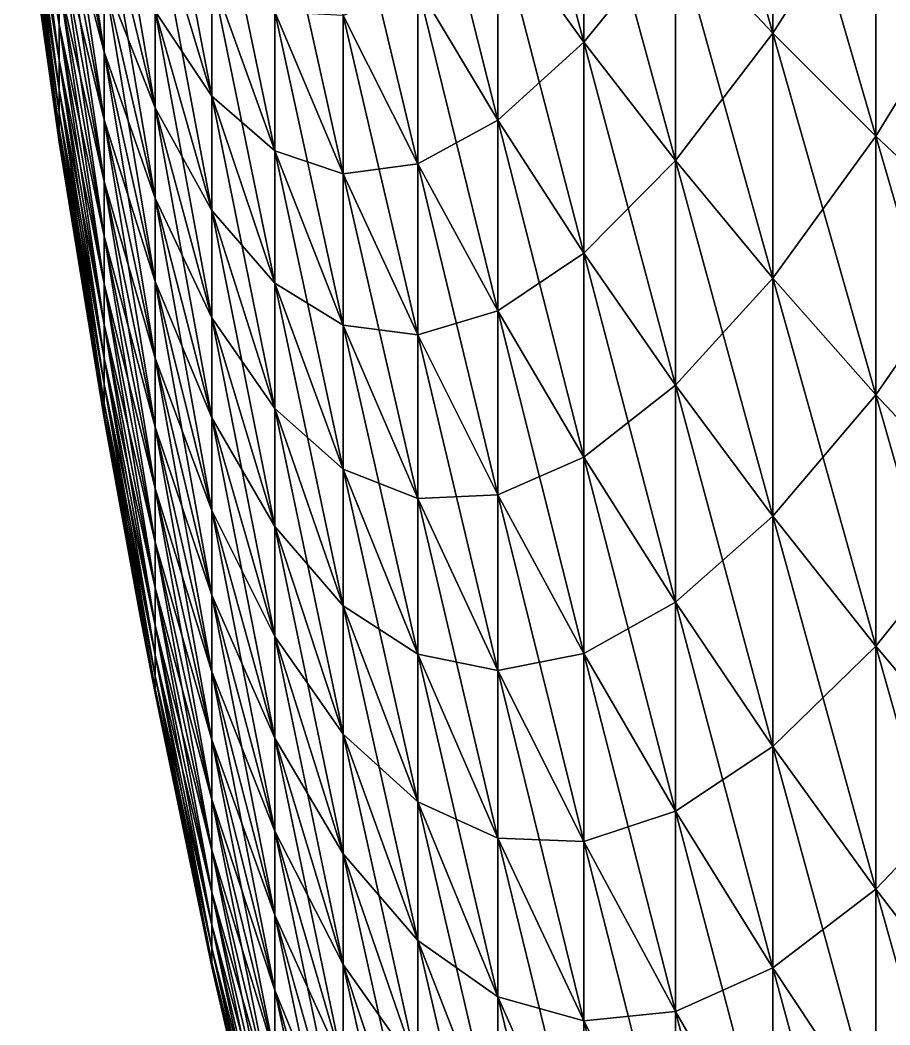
# Model space of a CAD drawing. Header units: inches. Extents: x 0 to 100, y -254 to 254.
# Drawn here: x 3.1 to 28.02, y -81.12 to -52.34 of the extents above; entities that cross this region are included whole.
import ezdxf

# ---------------------------------------------------------------- set-up
doc = ezdxf.new("R2010")
doc.units = ezdxf.units.IN
doc.header["$LTSCALE"] = 125.488919
doc.header["$MEASUREMENT"] = 0
doc.layers.add('1', color=7, linetype='CONTINUOUS')
doc.layers.add('3', color=7, linetype='CONTINUOUS')

msp = doc.modelspace()

# ---------------------------------------------------------------- linework, layer by layer
at = {"layer": '1', "linetype": 'CONTINUOUS'}
for points in [[(21.88, -49.745, -115.322), (21.88, -42.956, -118.02), (24.67, -52.718, -122.215), (21.88, -49.745, -115.322)], [(24.67, -52.718, -122.215), (21.88, -42.956, -118.02), (24.67, -45.523, -125.073), (24.67, -52.718, -122.215)], [(16.791, -49.552, -98.665), (16.791, -43.731, -101.38), (19.254, -52.971, -105.475), (16.791, -49.552, -98.665)], [(19.254, -52.971, -105.475), (16.791, -43.731, -101.38), (19.254, -46.749, -108.376), (19.254, -52.971, -105.475)], [(3.103, -45.017, -16.385), (3.103, -43.988, -18.975), (4.221, -52.468, -19.097), (3.103, -45.017, -16.385)], [(4.221, -52.468, -19.097), (3.103, -43.988, -18.975), (4.221, -51.269, -22.115), (4.221, -52.468, -19.097)], [(4.221, -46.65, -30.682), (4.221, -44.787, -33.343), (5.51, -53.253, -35.025), (4.221, -46.65, -30.682)], [(5.51, -53.253, -35.025), (4.221, -44.787, -33.343), (5.51, -51.126, -38.062), (5.51, -53.253, -35.025)], [(3.103, -45.894, -13.74), (3.103, -45.017, -16.385), (4.221, -53.49, -16.014), (3.103, -45.894, -13.74)], [(4.221, -53.49, -16.014), (3.103, -45.017, -16.385), (4.221, -52.468, -19.097), (4.221, -53.49, -16.014)], [(24.67, -52.718, -122.215), (24.67, -45.523, -125.073), (27.62, -55.667, -129.051), (24.67, -52.718, -122.215)], [(27.62, -55.667, -129.051), (24.67, -45.523, -125.073), (27.62, -48.069, -132.069), (27.62, -55.667, -129.051)], [(3.103, -46.615, -11.048), (3.103, -45.894, -13.74), (4.221, -54.33, -12.877), (3.103, -46.615, -11.048)], [(4.221, -54.33, -12.877), (3.103, -45.894, -13.74), (4.221, -53.49, -16.014), (4.221, -54.33, -12.877)], [(6.97, -49.144, -52.089), (6.97, -46.032, -54.858), (8.598, -54.524, -57.792), (6.97, -49.144, -52.089)], [(8.598, -54.524, -57.792), (6.97, -46.032, -54.858), (8.598, -51.071, -60.865), (8.598, -54.524, -57.792)], [(14.493, -51.369, -88.974), (14.493, -46.109, -91.81), (16.791, -55.205, -95.617), (14.493, -51.369, -88.974)], [(16.791, -55.205, -95.617), (14.493, -46.109, -91.81), (16.791, -49.552, -98.665), (16.791, -55.205, -95.617)], [(3.103, -47.178, -8.319), (3.103, -46.615, -11.048), (4.221, -54.987, -9.696), (3.103, -47.178, -8.319)], [(4.221, -54.987, -9.696), (3.103, -46.615, -11.048), (4.221, -54.33, -12.877), (4.221, -54.987, -9.696)], [(5.51, -48.827, -40.971), (5.51, -46.362, -43.74), (6.97, -54.858, -46.032), (5.51, -48.827, -40.971)], [(6.97, -54.858, -46.032), (5.51, -46.362, -43.74), (6.97, -52.089, -49.144), (6.97, -54.858, -46.032)], [(4.221, -48.355, -27.918), (4.221, -46.65, -30.682), (5.51, -55.199, -31.869), (4.221, -48.355, -27.918)], [(5.51, -55.199, -31.869), (4.221, -46.65, -30.682), (5.51, -53.253, -35.025), (5.51, -55.199, -31.869)], [(19.254, -52.971, -105.475), (19.254, -46.749, -108.376), (21.88, -56.366, -112.235), (19.254, -52.971, -105.475)], [(21.88, -56.366, -112.235), (19.254, -46.749, -108.376), (21.88, -49.745, -115.322), (21.88, -56.366, -112.235)], [(3.103, -47.582, -5.562), (3.103, -47.178, -8.319), (4.221, -55.458, -6.482), (3.103, -47.582, -5.562)], [(4.221, -55.458, -6.482), (3.103, -47.178, -8.319), (4.221, -54.987, -9.696), (4.221, -55.458, -6.482)], [(8.598, -51.071, -60.865), (8.598, -47.446, -63.731), (10.396, -56.087, -66.842), (8.598, -51.071, -60.865)], [(10.396, -56.087, -66.842), (8.598, -47.446, -63.731), (10.396, -52.106, -69.991), (10.396, -56.087, -66.842)], [(3.103, -47.825, -2.785), (3.103, -47.582, -5.562), (4.221, -55.741, -3.247), (3.103, -47.825, -2.785)], [(4.221, -55.741, -3.247), (3.103, -47.582, -5.562), (4.221, -55.458, -6.482), (4.221, -55.741, -3.247)], [(12.361, -52.214, -79.388), (12.361, -47.51, -82.289), (14.493, -56.456, -85.837), (12.361, -52.214, -79.388)], [(14.493, -56.456, -85.837), (12.361, -47.51, -82.289), (14.493, -51.369, -88.974), (14.493, -56.456, -85.837)], [(4.221, -55.835), (3.103, -47.906), (3.103, -47.825, -2.785), (4.221, -55.835)], [(4.221, -55.835), (3.103, -47.825, -2.785), (4.221, -55.741, -3.247), (4.221, -55.835)], [(10.396, -52.106, -69.991), (10.396, -47.948, -72.902), (12.361, -56.742, -76.217), (10.396, -52.106, -69.991)], [(12.361, -56.742, -76.217), (10.396, -47.948, -72.902), (12.361, -52.214, -79.388), (12.361, -56.742, -76.217)], [(27.62, -55.667, -129.051), (27.62, -48.069, -132.069), (30.73, -58.59, -135.826), (27.62, -55.667, -129.051)], [(30.73, -58.59, -135.826), (27.62, -48.069, -132.069), (30.73, -50.593, -139.003), (30.73, -58.59, -135.826)], [(4.221, -49.896, -25.059), (4.221, -48.355, -27.918), (5.51, -56.959, -28.606), (4.221, -49.896, -25.059)], [(5.51, -56.959, -28.606), (4.221, -48.355, -27.918), (5.51, -55.199, -31.869), (5.51, -56.959, -28.606)], [(5.51, -51.126, -38.062), (5.51, -48.827, -40.971), (6.97, -57.442, -42.764), (5.51, -51.126, -38.062)], [(6.97, -57.442, -42.764), (5.51, -48.827, -40.971), (6.97, -54.858, -46.032), (6.97, -57.442, -42.764)], [(6.97, -52.089, -49.144), (6.97, -49.144, -52.089), (8.598, -57.792, -54.524), (6.97, -52.089, -49.144)], [(8.598, -57.792, -54.524), (6.97, -49.144, -52.089), (8.598, -54.524, -57.792), (8.598, -57.792, -54.524)], [(16.791, -55.205, -95.617), (16.791, -49.552, -98.665), (19.254, -59.015, -102.216), (16.791, -55.205, -95.617)], [(19.254, -59.015, -102.216), (16.791, -49.552, -98.665), (19.254, -52.971, -105.475), (19.254, -59.015, -102.216)], [(21.88, -56.366, -112.235), (21.88, -49.745, -115.322), (24.67, -59.735, -118.943), (21.88, -56.366, -112.235)], [(24.67, -59.735, -118.943), (21.88, -49.745, -115.322), (24.67, -52.718, -122.215), (24.67, -59.735, -118.943)], [(4.221, -51.269, -22.115), (4.221, -49.896, -25.059), (5.51, -58.526, -25.246), (4.221, -51.269, -22.115)], [(5.51, -58.526, -25.246), (4.221, -49.896, -25.059), (5.51, -56.959, -28.606), (5.51, -58.526, -25.246)], [(5.51, -53.253, -35.025), (5.51, -51.126, -38.062), (6.97, -59.831, -39.352), (5.51, -53.253, -35.025)], [(6.97, -59.831, -39.352), (5.51, -51.126, -38.062), (6.97, -57.442, -42.764), (6.97, -59.831, -39.352)], [(8.598, -54.524, -57.792), (8.598, -51.071, -60.865), (10.396, -59.879, -63.468), (8.598, -54.524, -57.792)], [(10.396, -59.879, -63.468), (8.598, -51.071, -60.865), (10.396, -56.087, -66.842), (10.396, -59.879, -63.468)], [(4.221, -52.468, -19.097), (4.221, -51.269, -22.115), (5.51, -59.895, -21.8), (4.221, -52.468, -19.097)], [(5.51, -59.895, -21.8), (4.221, -51.269, -22.115), (5.51, -58.526, -25.246), (5.51, -59.895, -21.8)], [(14.493, -56.456, -85.837), (14.493, -51.369, -88.974), (16.791, -60.671, -92.246), (14.493, -56.456, -85.837)], [(16.791, -60.671, -92.246), (14.493, -51.369, -88.974), (16.791, -55.205, -95.617), (16.791, -60.671, -92.246)], [(6.97, -54.858, -46.032), (6.97, -52.089, -49.144), (8.598, -60.865, -51.071), (6.97, -54.858, -46.032)], [(8.598, -60.865, -51.071), (6.97, -52.089, -49.144), (8.598, -57.792, -54.524), (8.598, -60.865, -51.071)], [(10.396, -56.087, -66.842), (10.396, -52.106, -69.991), (12.361, -61.077, -72.789), (10.396, -56.087, -66.842)], [(12.361, -61.077, -72.789), (10.396, -52.106, -69.991), (12.361, -56.742, -76.217), (12.361, -61.077, -72.789)], [(12.361, -56.742, -76.217), (12.361, -52.214, -79.388), (14.493, -61.351, -82.409), (12.361, -56.742, -76.217)], [(14.493, -61.351, -82.409), (12.361, -52.214, -79.388), (14.493, -56.456, -85.837), (14.493, -61.351, -82.409)], [(4.221, -53.49, -16.014), (4.221, -52.468, -19.097), (5.51, -61.061, -18.281), (4.221, -53.49, -16.014)], [(5.51, -61.061, -18.281), (4.221, -52.468, -19.097), (5.51, -59.895, -21.8), (5.51, -61.061, -18.281)], [(24.67, -59.735, -118.943), (24.67, -52.718, -122.215), (27.62, -63.076, -125.596), (24.67, -59.735, -118.943)], [(27.62, -63.076, -125.596), (24.67, -52.718, -122.215), (27.62, -55.667, -129.051), (27.62, -63.076, -125.596)], [(19.254, -59.015, -102.216), (19.254, -52.971, -105.475), (21.88, -62.797, -108.768), (19.254, -59.015, -102.216)], [(21.88, -62.797, -108.768), (19.254, -52.971, -105.475), (21.88, -56.366, -112.235), (21.88, -62.797, -108.768)], [(4.221, -54.33, -12.877), (4.221, -53.49, -16.014), (5.51, -62.021, -14.699), (4.221, -54.33, -12.877)], [(5.51, -62.021, -14.699), (4.221, -53.49, -16.014), (5.51, -61.061, -18.281), (5.51, -62.021, -14.699)], [(5.51, -55.199, -31.869), (5.51, -53.253, -35.025), (6.97, -62.018, -35.806), (5.51, -55.199, -31.869)], [(6.97, -62.018, -35.806), (5.51, -53.253, -35.025), (6.97, -59.831, -39.352), (6.97, -62.018, -35.806)], [(4.221, -54.987, -9.696), (4.221, -54.33, -12.877), (5.51, -62.771, -11.068), (4.221, -54.987, -9.696)], [(5.51, -62.771, -11.068), (4.221, -54.33, -12.877), (5.51, -62.021, -14.699), (5.51, -62.771, -11.068)], [(8.598, -57.792, -54.524), (8.598, -54.524, -57.792), (10.396, -63.468, -59.879), (8.598, -57.792, -54.524)], [(10.396, -63.468, -59.879), (8.598, -54.524, -57.792), (10.396, -59.879, -63.468), (10.396, -63.468, -59.879)], [(6.97, -57.442, -42.764), (6.97, -54.858, -46.032), (8.598, -63.731, -47.446), (6.97, -57.442, -42.764)], [(8.598, -63.731, -47.446), (6.97, -54.858, -46.032), (8.598, -60.865, -51.071), (8.598, -63.731, -47.446)], [(4.221, -55.458, -6.482), (4.221, -54.987, -9.696), (5.51, -63.308, -7.4), (4.221, -55.458, -6.482)], [(5.51, -63.308, -7.4), (4.221, -54.987, -9.696), (5.51, -62.771, -11.068), (5.51, -63.308, -7.4)], [(5.51, -56.959, -28.606), (5.51, -55.199, -31.869), (6.97, -63.995, -32.14), (5.51, -56.959, -28.606)], [(6.97, -63.995, -32.14), (5.51, -55.199, -31.869), (6.97, -62.018, -35.806), (6.97, -63.995, -32.14)], [(16.791, -60.671, -92.246), (16.791, -55.205, -95.617), (19.254, -64.858, -98.612), (16.791, -60.671, -92.246)], [(19.254, -64.858, -98.612), (16.791, -55.205, -95.617), (19.254, -59.015, -102.216), (19.254, -64.858, -98.612)], [(4.221, -55.741, -3.247), (4.221, -55.458, -6.482), (5.51, -63.631, -3.706), (4.221, -55.741, -3.247)], [(5.51, -63.631, -3.706), (4.221, -55.458, -6.482), (5.51, -63.308, -7.4), (5.51, -63.631, -3.706)], [(5.51, -63.739), (4.221, -55.835), (4.221, -55.741, -3.247), (5.51, -63.739)], [(5.51, -63.739), (4.221, -55.741, -3.247), (5.51, -63.631, -3.706), (5.51, -63.739)], [(27.62, -63.076, -125.596), (27.62, -55.667, -129.051), (30.73, -66.388, -132.19), (27.62, -63.076, -125.596)], [(30.73, -66.388, -132.19), (27.62, -55.667, -129.051), (30.73, -58.59, -135.826), (30.73, -66.388, -132.19)], [(10.396, -59.879, -63.468), (10.396, -56.087, -66.842), (12.361, -65.206, -69.115), (10.396, -59.879, -63.468)], [(12.361, -65.206, -69.115), (10.396, -56.087, -66.842), (12.361, -61.077, -72.789), (12.361, -65.206, -69.115)], [(21.88, -62.797, -108.768), (21.88, -56.366, -112.235), (24.67, -66.55, -115.268), (21.88, -62.797, -108.768)], [(24.67, -66.55, -115.268), (21.88, -56.366, -112.235), (24.67, -59.735, -118.943), (24.67, -66.55, -115.268)], [(14.493, -61.351, -82.409), (14.493, -56.456, -85.837), (16.791, -65.932, -88.562), (14.493, -61.351, -82.409)], [(16.791, -65.932, -88.562), (14.493, -56.456, -85.837), (16.791, -60.671, -92.246), (16.791, -65.932, -88.562)], [(5.51, -58.526, -25.246), (5.51, -56.959, -28.606), (6.97, -65.756, -28.364), (5.51, -58.526, -25.246)], [(6.97, -65.756, -28.364), (5.51, -56.959, -28.606), (6.97, -63.995, -32.14), (6.97, -65.756, -28.364)], [(12.361, -61.077, -72.789), (12.361, -56.742, -76.217), (14.493, -66.039, -78.702), (12.361, -61.077, -72.789)], [(14.493, -66.039, -78.702), (12.361, -56.742, -76.217), (14.493, -61.351, -82.409), (14.493, -66.039, -78.702)], [(6.97, -59.831, -39.352), (6.97, -57.442, -42.764), (8.598, -66.382, -43.66), (6.97, -59.831, -39.352)], [(8.598, -66.382, -43.66), (6.97, -57.442, -42.764), (8.598, -63.731, -47.446), (8.598, -66.382, -43.66)], [(8.598, -60.865, -51.071), (8.598, -57.792, -54.524), (10.396, -66.842, -56.087), (8.598, -60.865, -51.071)], [(10.396, -66.842, -56.087), (8.598, -57.792, -54.524), (10.396, -63.468, -59.879), (10.396, -66.842, -56.087)], [(5.51, -59.895, -21.8), (5.51, -58.526, -25.246), (6.97, -67.294, -24.493), (5.51, -59.895, -21.8)], [(6.97, -67.294, -24.493), (5.51, -58.526, -25.246), (6.97, -65.756, -28.364), (6.97, -67.294, -24.493)], [(19.254, -64.858, -98.612), (19.254, -59.015, -102.216), (21.88, -69.015, -104.932), (19.254, -64.858, -98.612)], [(21.88, -69.015, -104.932), (19.254, -59.015, -102.216), (21.88, -62.797, -108.768), (21.88, -69.015, -104.932)], [(6.97, -62.018, -35.806), (6.97, -59.831, -39.352), (8.598, -68.808, -39.727), (6.97, -62.018, -35.806)], [(8.598, -68.808, -39.727), (6.97, -59.831, -39.352), (8.598, -66.382, -43.66), (8.598, -68.808, -39.727)], [(24.67, -66.55, -115.268), (24.67, -59.735, -118.943), (27.62, -70.272, -121.715), (24.67, -66.55, -115.268)], [(27.62, -70.272, -121.715), (24.67, -59.735, -118.943), (27.62, -63.076, -125.596), (27.62, -70.272, -121.715)], [(5.51, -61.061, -18.281), (5.51, -59.895, -21.8), (6.97, -68.604, -20.539), (5.51, -61.061, -18.281)], [(6.97, -68.604, -20.539), (5.51, -59.895, -21.8), (6.97, -67.294, -24.493), (6.97, -68.604, -20.539)], [(10.396, -63.468, -59.879), (10.396, -59.879, -63.468), (12.361, -69.115, -65.206), (10.396, -63.468, -59.879)], [(12.361, -69.115, -65.206), (10.396, -59.879, -63.468), (12.361, -65.206, -69.115), (12.361, -69.115, -65.206)], [(16.791, -65.932, -88.562), (16.791, -60.671, -92.246), (19.254, -70.482, -94.674), (16.791, -65.932, -88.562)], [(19.254, -70.482, -94.674), (16.791, -60.671, -92.246), (19.254, -64.858, -98.612), (19.254, -70.482, -94.674)], [(8.598, -63.731, -47.446), (8.598, -60.865, -51.071), (10.396, -69.991, -52.106), (8.598, -63.731, -47.446)], [(10.396, -69.991, -52.106), (8.598, -60.865, -51.071), (10.396, -66.842, -56.087), (10.396, -69.991, -52.106)], [(5.51, -62.021, -14.699), (5.51, -61.061, -18.281), (6.97, -69.682, -16.515), (5.51, -62.021, -14.699)], [(6.97, -69.682, -16.515), (5.51, -61.061, -18.281), (6.97, -68.604, -20.539), (6.97, -69.682, -16.515)], [(12.361, -65.206, -69.115), (12.361, -61.077, -72.789), (14.493, -70.503, -74.729), (12.361, -65.206, -69.115)], [(14.493, -70.503, -74.729), (12.361, -61.077, -72.789), (14.493, -66.039, -78.702), (14.493, -70.503, -74.729)], [(14.493, -66.039, -78.702), (14.493, -61.351, -82.409), (16.791, -70.97, -84.579), (14.493, -66.039, -78.702)], [(16.791, -70.97, -84.579), (14.493, -61.351, -82.409), (16.791, -65.932, -88.562), (16.791, -70.97, -84.579)], [(5.51, -62.771, -11.068), (5.51, -62.021, -14.699), (6.97, -70.525, -12.435), (5.51, -62.771, -11.068)], [(6.97, -70.525, -12.435), (5.51, -62.021, -14.699), (6.97, -69.682, -16.515), (6.97, -70.525, -12.435)], [(6.97, -63.995, -32.14), (6.97, -62.018, -35.806), (8.598, -71.002, -35.658), (6.97, -63.995, -32.14)], [(8.598, -71.002, -35.658), (6.97, -62.018, -35.806), (8.598, -68.808, -39.727), (8.598, -71.002, -35.658)], [(5.51, -63.308, -7.4), (5.51, -62.771, -11.068), (6.97, -71.128, -8.314), (5.51, -63.308, -7.4)], [(6.97, -71.128, -8.314), (5.51, -62.771, -11.068), (6.97, -70.525, -12.435), (6.97, -71.128, -8.314)], [(21.88, -69.015, -104.932), (21.88, -62.797, -108.768), (24.67, -73.14, -111.204), (21.88, -69.015, -104.932)], [(24.67, -73.14, -111.204), (21.88, -62.797, -108.768), (24.67, -66.55, -115.268), (24.67, -73.14, -111.204)], [(27.62, -70.272, -121.715), (27.62, -63.076, -125.596), (30.73, -73.962, -128.106), (27.62, -70.272, -121.715)], [(30.73, -73.962, -128.106), (27.62, -63.076, -125.596), (30.73, -66.388, -132.19), (30.73, -73.962, -128.106)], [(5.51, -63.631, -3.706), (5.51, -63.308, -7.4), (6.97, -71.491, -4.164), (5.51, -63.631, -3.706)], [(6.97, -71.491, -4.164), (5.51, -63.308, -7.4), (6.97, -71.128, -8.314), (6.97, -71.491, -4.164)], [(10.396, -66.842, -56.087), (10.396, -63.468, -59.879), (12.361, -72.789, -61.077), (10.396, -66.842, -56.087)], [(12.361, -72.789, -61.077), (10.396, -63.468, -59.879), (12.361, -69.115, -65.206), (12.361, -72.789, -61.077)], [(6.533, -69.355), (5.51, -63.739), (5.51, -63.631, -3.706), (6.533, -69.355)], [(6.97, -71.613), (6.533, -69.355), (5.51, -63.631, -3.706), (6.97, -71.613)], [(6.97, -71.613), (5.51, -63.631, -3.706), (6.97, -71.491, -4.164), (6.97, -71.613)], [(8.598, -66.382, -43.66), (8.598, -63.731, -47.446), (10.396, -72.902, -47.948), (8.598, -66.382, -43.66)], [(10.396, -72.902, -47.948), (8.598, -63.731, -47.446), (10.396, -69.991, -52.106), (10.396, -72.902, -47.948)], [(6.97, -65.756, -28.364), (6.97, -63.995, -32.14), (8.598, -72.955, -31.47), (6.97, -65.756, -28.364)], [(8.598, -72.955, -31.47), (6.97, -63.995, -32.14), (8.598, -71.002, -35.658), (8.598, -72.955, -31.47)], [(19.254, -70.482, -94.674), (19.254, -64.858, -98.612), (21.88, -75, -100.742), (19.254, -70.482, -94.674)], [(21.88, -75, -100.742), (19.254, -64.858, -98.612), (21.88, -69.015, -104.932), (21.88, -75, -100.742)], [(12.361, -69.115, -65.206), (12.361, -65.206, -69.115), (14.493, -74.729, -70.503), (12.361, -69.115, -65.206)], [(14.493, -74.729, -70.503), (12.361, -65.206, -69.115), (14.493, -70.503, -74.729), (14.493, -74.729, -70.503)], [(6.97, -67.294, -24.493), (6.97, -65.756, -28.364), (8.598, -74.662, -27.175), (6.97, -67.294, -24.493)], [(8.598, -74.662, -27.175), (6.97, -65.756, -28.364), (8.598, -72.955, -31.47), (8.598, -74.662, -27.175)], [(14.493, -70.503, -74.729), (14.493, -66.039, -78.702), (16.791, -75.768, -80.309), (14.493, -70.503, -74.729)], [(16.791, -75.768, -80.309), (14.493, -66.039, -78.702), (16.791, -70.97, -84.579), (16.791, -75.768, -80.309)], [(16.791, -70.97, -84.579), (16.791, -65.932, -88.562), (19.254, -75.868, -90.416), (16.791, -70.97, -84.579)], [(19.254, -75.868, -90.416), (16.791, -65.932, -88.562), (19.254, -70.482, -94.674), (19.254, -75.868, -90.416)], [(8.598, -68.808, -39.727), (8.598, -66.382, -43.66), (10.396, -75.566, -43.628), (8.598, -68.808, -39.727)], [(10.396, -75.566, -43.628), (8.598, -66.382, -43.66), (10.396, -72.902, -47.948), (10.396, -75.566, -43.628)], [(24.67, -73.14, -111.204), (24.67, -66.55, -115.268), (27.62, -77.231, -117.424), (24.67, -73.14, -111.204)], [(27.62, -77.231, -117.424), (24.67, -66.55, -115.268), (27.62, -70.272, -121.715), (27.62, -77.231, -117.424)], [(10.396, -69.991, -52.106), (10.396, -66.842, -56.087), (12.361, -76.217, -56.742), (10.396, -69.991, -52.106)], [(12.361, -76.217, -56.742), (10.396, -66.842, -56.087), (12.361, -72.789, -61.077), (12.361, -76.217, -56.742)], [(6.97, -68.604, -20.539), (6.97, -67.294, -24.493), (8.598, -76.115, -22.787), (6.97, -68.604, -20.539)], [(8.598, -76.115, -22.787), (6.97, -67.294, -24.493), (8.598, -74.662, -27.175), (8.598, -76.115, -22.787)], [(6.97, -69.682, -16.515), (6.97, -68.604, -20.539), (8.598, -77.311, -18.323), (6.97, -69.682, -16.515)], [(8.598, -77.311, -18.323), (6.97, -68.604, -20.539), (8.598, -76.115, -22.787), (8.598, -77.311, -18.323)], [(8.598, -71.002, -35.658), (8.598, -68.808, -39.727), (10.396, -77.975, -39.161), (8.598, -71.002, -35.658)], [(10.396, -77.975, -39.161), (8.598, -68.808, -39.727), (10.396, -75.566, -43.628), (10.396, -77.975, -39.161)], [(21.88, -75, -100.742), (21.88, -69.015, -104.932), (24.67, -79.482, -106.763), (21.88, -75, -100.742)], [(24.67, -79.482, -106.763), (21.88, -69.015, -104.932), (24.67, -73.14, -111.204), (24.67, -79.482, -106.763)], [(12.361, -72.789, -61.077), (12.361, -69.115, -65.206), (14.493, -78.702, -66.039), (12.361, -72.789, -61.077)], [(14.493, -78.702, -66.039), (12.361, -69.115, -65.206), (14.493, -74.729, -70.503), (14.493, -78.702, -66.039)], [(6.97, -70.525, -12.435), (6.97, -69.682, -16.515), (8.598, -78.246, -13.797), (6.97, -70.525, -12.435)], [(8.598, -78.246, -13.797), (6.97, -69.682, -16.515), (8.598, -77.311, -18.323), (8.598, -78.246, -13.797)], [(10.396, -72.902, -47.948), (10.396, -69.991, -52.106), (12.361, -79.388, -52.214), (10.396, -72.902, -47.948)], [(12.361, -79.388, -52.214), (10.396, -69.991, -52.106), (12.361, -76.217, -56.742), (12.361, -79.388, -52.214)], [(19.254, -75.868, -90.416), (19.254, -70.482, -94.674), (21.88, -80.73, -96.211), (19.254, -75.868, -90.416)], [(21.88, -80.73, -96.211), (19.254, -70.482, -94.674), (21.88, -75, -100.742), (21.88, -80.73, -96.211)], [(27.62, -77.231, -117.424), (27.62, -70.272, -121.715), (30.73, -81.286, -123.589), (27.62, -77.231, -117.424)], [(30.73, -81.286, -123.589), (27.62, -70.272, -121.715), (30.73, -73.962, -128.106), (30.73, -81.286, -123.589)], [(6.97, -71.128, -8.314), (6.97, -70.525, -12.435), (8.598, -78.916, -9.224), (6.97, -71.128, -8.314)], [(8.598, -78.916, -9.224), (6.97, -70.525, -12.435), (8.598, -78.246, -13.797), (8.598, -78.916, -9.224)], [(14.493, -74.729, -70.503), (14.493, -70.503, -74.729), (16.791, -80.309, -75.768), (14.493, -74.729, -70.503)], [(16.791, -80.309, -75.768), (14.493, -70.503, -74.729), (16.791, -75.768, -80.309), (16.791, -80.309, -75.768)], [(8.598, -72.955, -31.47), (8.598, -71.002, -35.658), (10.396, -80.12, -34.561), (8.598, -72.955, -31.47)], [(10.396, -80.12, -34.561), (8.598, -71.002, -35.658), (10.396, -77.975, -39.161), (10.396, -80.12, -34.561)], [(16.791, -75.768, -80.309), (16.791, -70.97, -84.579), (19.254, -80.996, -85.851), (16.791, -75.768, -80.309)], [(19.254, -80.996, -85.851), (16.791, -70.97, -84.579), (19.254, -75.868, -90.416), (19.254, -80.996, -85.851)], [(6.97, -71.491, -4.164), (6.97, -71.128, -8.314), (8.598, -79.319, -4.62), (6.97, -71.491, -4.164)], [(8.598, -79.319, -4.62), (6.97, -71.128, -8.314), (8.598, -78.916, -9.224), (8.598, -79.319, -4.62)], [(8.598, -79.453), (6.97, -71.613), (6.97, -71.491, -4.164), (8.598, -79.453)], [(8.598, -79.453), (6.97, -71.491, -4.164), (8.598, -79.319, -4.62), (8.598, -79.453)], [(12.361, -76.217, -56.742), (12.361, -72.789, -61.077), (14.493, -82.409, -61.351), (12.361, -76.217, -56.742)], [(14.493, -82.409, -61.351), (12.361, -72.789, -61.077), (14.493, -78.702, -66.039), (14.493, -82.409, -61.351)], [(8.598, -74.662, -27.175), (8.598, -72.955, -31.47), (10.396, -81.994, -29.844), (8.598, -74.662, -27.175)], [(10.396, -81.994, -29.844), (8.598, -72.955, -31.47), (10.396, -80.12, -34.561), (10.396, -81.994, -29.844)], [(10.396, -75.566, -43.628), (10.396, -72.902, -47.948), (12.361, -82.289, -47.51), (10.396, -75.566, -43.628)], [(12.361, -82.289, -47.51), (10.396, -72.902, -47.948), (12.361, -79.388, -52.214), (12.361, -82.289, -47.51)], [(24.67, -79.482, -106.763), (24.67, -73.14, -111.204), (27.62, -83.928, -112.734), (24.67, -79.482, -106.763)], [(27.62, -83.928, -112.734), (24.67, -73.14, -111.204), (27.62, -77.231, -117.424), (27.62, -83.928, -112.734)], [(8.598, -76.115, -22.787), (8.598, -74.662, -27.175), (10.396, -83.591, -25.025), (8.598, -76.115, -22.787)], [(10.396, -83.591, -25.025), (8.598, -74.662, -27.175), (10.396, -81.994, -29.844), (10.396, -83.591, -25.025)], [(14.493, -78.702, -66.039), (14.493, -74.729, -70.503), (16.791, -84.579, -70.97), (14.493, -78.702, -66.039)], [(16.791, -84.579, -70.97), (14.493, -74.729, -70.503), (16.791, -80.309, -75.768), (16.791, -84.579, -70.97)], [(21.88, -80.73, -96.211), (21.88, -75, -100.742), (24.67, -85.555, -101.961), (21.88, -80.73, -96.211)], [(24.67, -85.555, -101.961), (21.88, -75, -100.742), (24.67, -79.482, -106.763), (24.67, -85.555, -101.961)], [(10.396, -77.975, -39.161), (10.396, -75.566, -43.628), (12.361, -84.913, -42.645), (10.396, -77.975, -39.161)], [(12.361, -84.913, -42.645), (10.396, -75.566, -43.628), (12.361, -82.289, -47.51), (12.361, -84.913, -42.645)], [(16.791, -80.309, -75.768), (16.791, -75.768, -80.309), (19.254, -85.851, -80.996), (16.791, -80.309, -75.768)], [(19.254, -85.851, -80.996), (16.791, -75.768, -80.309), (19.254, -80.996, -85.851), (19.254, -85.851, -80.996)], [(19.254, -80.996, -85.851), (19.254, -75.868, -90.416), (21.88, -86.188, -91.354), (19.254, -80.996, -85.851)], [(21.88, -86.188, -91.354), (19.254, -75.868, -90.416), (21.88, -80.73, -96.211), (21.88, -86.188, -91.354)], [(8.598, -77.311, -18.323), (8.598, -76.115, -22.787), (10.396, -84.905, -20.123), (8.598, -77.311, -18.323)], [(10.396, -84.905, -20.123), (8.598, -76.115, -22.787), (10.396, -83.591, -25.025), (10.396, -84.905, -20.123)], [(12.361, -79.388, -52.214), (12.361, -76.217, -56.742), (14.493, -85.837, -56.456), (12.361, -79.388, -52.214)], [(14.493, -85.837, -56.456), (12.361, -76.217, -56.742), (14.493, -82.409, -61.351), (14.493, -85.837, -56.456)], [(8.598, -78.246, -13.797), (8.598, -77.311, -18.323), (10.396, -85.931, -15.152), (8.598, -78.246, -13.797)], [(10.396, -85.931, -15.152), (8.598, -77.311, -18.323), (10.396, -84.905, -20.123), (10.396, -85.931, -15.152)], [(27.62, -83.928, -112.734), (27.62, -77.231, -117.424), (30.73, -88.334, -118.653), (27.62, -83.928, -112.734)], [(30.73, -88.334, -118.653), (27.62, -77.231, -117.424), (30.73, -81.286, -123.589), (30.73, -88.334, -118.653)], [(10.396, -80.12, -34.561), (10.396, -77.975, -39.161), (12.361, -87.249, -37.635), (10.396, -80.12, -34.561)], [(12.361, -87.249, -37.635), (10.396, -77.975, -39.161), (12.361, -84.913, -42.645), (12.361, -87.249, -37.635)], [(8.598, -78.916, -9.224), (8.598, -78.246, -13.797), (10.396, -86.667, -10.13), (8.598, -78.916, -9.224)], [(10.396, -86.667, -10.13), (8.598, -78.246, -13.797), (10.396, -85.931, -15.152), (10.396, -86.667, -10.13)], [(14.493, -82.409, -61.351), (14.493, -78.702, -66.039), (16.791, -88.562, -65.932), (14.493, -82.409, -61.351)], [(16.791, -88.562, -65.932), (14.493, -78.702, -66.039), (16.791, -84.579, -70.97), (16.791, -88.562, -65.932)], [(8.598, -79.319, -4.62), (8.598, -78.916, -9.224), (10.396, -87.109, -5.074), (8.598, -79.319, -4.62)], [(10.396, -87.109, -5.074), (8.598, -78.916, -9.224), (10.396, -86.667, -10.13), (10.396, -87.109, -5.074)], [(10.396, -87.257), (8.598, -79.453), (8.598, -79.319, -4.62), (10.396, -87.257)], [(10.396, -87.257), (8.598, -79.319, -4.62), (10.396, -87.109, -5.074), (10.396, -87.257)], [(12.361, -82.289, -47.51), (12.361, -79.388, -52.214), (14.493, -88.974, -51.369), (12.361, -82.289, -47.51)], [(14.493, -88.974, -51.369), (12.361, -79.388, -52.214), (14.493, -85.837, -56.456), (14.493, -88.974, -51.369)], [(24.67, -85.555, -101.961), (24.67, -79.482, -106.763), (27.62, -90.341, -107.664), (24.67, -85.555, -101.961)], [(27.62, -90.341, -107.664), (24.67, -79.482, -106.763), (27.62, -83.928, -112.734), (27.62, -90.341, -107.664)], [(10.396, -81.994, -29.844), (10.396, -80.12, -34.561), (12.361, -89.289, -32.499), (10.396, -81.994, -29.844)], [(12.361, -89.289, -32.499), (10.396, -80.12, -34.561), (12.361, -87.249, -37.635), (12.361, -89.289, -32.499)], [(16.791, -84.579, -70.97), (16.791, -80.309, -75.768), (19.254, -90.416, -75.868), (16.791, -84.579, -70.97)], [(19.254, -90.416, -75.868), (16.791, -80.309, -75.768), (19.254, -85.851, -80.996), (19.254, -90.416, -75.868)], [(21.88, -86.188, -91.354), (21.88, -80.73, -96.211), (24.67, -91.339, -96.814), (21.88, -86.188, -91.354)], [(24.67, -91.339, -96.814), (21.88, -80.73, -96.211), (24.67, -85.555, -101.961), (24.67, -91.339, -96.814)], [(19.254, -85.851, -80.996), (19.254, -80.996, -85.851), (21.88, -91.354, -86.188), (19.254, -85.851, -80.996)], [(21.88, -91.354, -86.188), (19.254, -80.996, -85.851), (21.88, -86.188, -91.354), (21.88, -91.354, -86.188)]]:
    msp.add_3dface(points, dxfattribs=at)
at = {"layer": '3', "linetype": 'CONTINUOUS'}
for points in [[(3.103, -45.017, 16.385), (3.103, -45.894, 13.74), (4.221, -52.468, 19.097), (3.103, -45.017, 16.385)], [(4.221, -51.269, 22.115), (3.103, -45.017, 16.385), (4.221, -52.468, 19.097), (4.221, -51.269, 22.115)], [(24.67, -45.523, 125.073), (21.88, -49.745, 115.322), (24.67, -52.718, 122.215), (24.67, -45.523, 125.073)], [(24.67, -45.523, 125.073), (24.67, -52.718, 122.215), (27.62, -48.069, 132.069), (24.67, -45.523, 125.073)], [(3.103, -45.894, 13.74), (3.103, -46.615, 11.048), (4.221, -53.49, 16.014), (3.103, -45.894, 13.74)], [(4.221, -52.468, 19.097), (3.103, -45.894, 13.74), (4.221, -53.49, 16.014), (4.221, -52.468, 19.097)], [(3.103, -46.615, 11.048), (3.103, -47.178, 8.319), (4.221, -54.33, 12.877), (3.103, -46.615, 11.048)], [(4.221, -53.49, 16.014), (3.103, -46.615, 11.048), (4.221, -54.33, 12.877), (4.221, -53.49, 16.014)], [(4.221, -46.65, 30.682), (4.221, -48.355, 27.918), (5.51, -53.253, 35.025), (4.221, -46.65, 30.682)], [(5.51, -51.126, 38.062), (4.221, -46.65, 30.682), (5.51, -53.253, 35.025), (5.51, -51.126, 38.062)], [(19.254, -46.749, 108.376), (16.791, -49.552, 98.665), (19.254, -52.971, 105.475), (19.254, -46.749, 108.376)], [(19.254, -46.749, 108.376), (19.254, -52.971, 105.475), (21.88, -49.745, 115.322), (19.254, -46.749, 108.376)], [(3.103, -47.178, 8.319), (3.103, -47.582, 5.562), (4.221, -54.987, 9.696), (3.103, -47.178, 8.319)], [(4.221, -54.33, 12.877), (3.103, -47.178, 8.319), (4.221, -54.987, 9.696), (4.221, -54.33, 12.877)], [(3.103, -47.582, 5.562), (3.103, -47.825, 2.785), (4.221, -55.458, 6.482), (3.103, -47.582, 5.562)], [(4.221, -54.987, 9.696), (3.103, -47.582, 5.562), (4.221, -55.458, 6.482), (4.221, -54.987, 9.696)], [(3.103, -47.825, 2.785), (3.103, -47.906), (4.221, -55.741, 3.247), (3.103, -47.825, 2.785)], [(4.221, -55.458, 6.482), (3.103, -47.825, 2.785), (4.221, -55.741, 3.247), (4.221, -55.458, 6.482)], [(3.103, -47.906), (4.221, -55.835), (4.221, -55.741, 3.247), (3.103, -47.906)], [(27.62, -48.069, 132.069), (24.67, -52.718, 122.215), (27.62, -55.667, 129.051), (27.62, -48.069, 132.069)], [(27.62, -48.069, 132.069), (27.62, -55.667, 129.051), (30.73, -50.593, 139.003), (27.62, -48.069, 132.069)], [(4.221, -48.355, 27.918), (4.221, -49.896, 25.059), (5.51, -55.199, 31.869), (4.221, -48.355, 27.918)], [(5.51, -53.253, 35.025), (4.221, -48.355, 27.918), (5.51, -55.199, 31.869), (5.51, -53.253, 35.025)], [(5.51, -48.827, 40.971), (5.51, -51.126, 38.062), (6.97, -54.858, 46.032), (5.51, -48.827, 40.971)], [(6.97, -52.089, 49.144), (5.51, -48.827, 40.971), (6.97, -54.858, 46.032), (6.97, -52.089, 49.144)], [(6.97, -49.144, 52.089), (6.97, -52.089, 49.144), (8.598, -54.524, 57.792), (6.97, -49.144, 52.089)], [(8.598, -51.071, 60.865), (6.97, -49.144, 52.089), (8.598, -54.524, 57.792), (8.598, -51.071, 60.865)], [(16.791, -49.552, 98.665), (14.493, -51.369, 88.974), (16.791, -55.205, 95.617), (16.791, -49.552, 98.665)], [(16.791, -49.552, 98.665), (16.791, -55.205, 95.617), (19.254, -52.971, 105.475), (16.791, -49.552, 98.665)], [(21.88, -49.745, 115.322), (19.254, -52.971, 105.475), (21.88, -56.366, 112.235), (21.88, -49.745, 115.322)], [(21.88, -49.745, 115.322), (21.88, -56.366, 112.235), (24.67, -52.718, 122.215), (21.88, -49.745, 115.322)], [(4.221, -49.896, 25.059), (4.221, -51.269, 22.115), (5.51, -56.959, 28.606), (4.221, -49.896, 25.059)], [(5.51, -55.199, 31.869), (4.221, -49.896, 25.059), (5.51, -56.959, 28.606), (5.51, -55.199, 31.869)], [(30.73, -50.593, 139.003), (27.62, -55.667, 129.051), (30.73, -58.59, 135.826), (30.73, -50.593, 139.003)], [(5.51, -51.126, 38.062), (5.51, -53.253, 35.025), (6.97, -57.442, 42.764), (5.51, -51.126, 38.062)], [(6.97, -54.858, 46.032), (5.51, -51.126, 38.062), (6.97, -57.442, 42.764), (6.97, -54.858, 46.032)], [(8.598, -51.071, 60.865), (8.598, -54.524, 57.792), (10.396, -56.087, 66.842), (8.598, -51.071, 60.865)], [(10.396, -52.106, 69.991), (8.598, -51.071, 60.865), (10.396, -56.087, 66.842), (10.396, -52.106, 69.991)], [(4.221, -51.269, 22.115), (4.221, -52.468, 19.097), (5.51, -58.526, 25.246), (4.221, -51.269, 22.115)], [(5.51, -56.959, 28.606), (4.221, -51.269, 22.115), (5.51, -58.526, 25.246), (5.51, -56.959, 28.606)], [(14.493, -51.369, 88.974), (12.361, -52.214, 79.388), (14.493, -56.456, 85.837), (14.493, -51.369, 88.974)], [(14.493, -51.369, 88.974), (14.493, -56.456, 85.837), (16.791, -55.205, 95.617), (14.493, -51.369, 88.974)], [(6.97, -52.089, 49.144), (6.97, -54.858, 46.032), (8.598, -57.792, 54.524), (6.97, -52.089, 49.144)], [(8.598, -54.524, 57.792), (6.97, -52.089, 49.144), (8.598, -57.792, 54.524), (8.598, -54.524, 57.792)], [(10.396, -52.106, 69.991), (10.396, -56.087, 66.842), (12.361, -56.742, 76.217), (10.396, -52.106, 69.991)], [(12.361, -52.214, 79.388), (10.396, -52.106, 69.991), (12.361, -56.742, 76.217), (12.361, -52.214, 79.388)], [(12.361, -52.214, 79.388), (12.361, -56.742, 76.217), (14.493, -56.456, 85.837), (12.361, -52.214, 79.388)], [(4.221, -52.468, 19.097), (4.221, -53.49, 16.014), (5.51, -59.895, 21.8), (4.221, -52.468, 19.097)], [(5.51, -58.526, 25.246), (4.221, -52.468, 19.097), (5.51, -59.895, 21.8), (5.51, -58.526, 25.246)], [(24.67, -52.718, 122.215), (21.88, -56.366, 112.235), (24.67, -59.735, 118.943), (24.67, -52.718, 122.215)], [(24.67, -52.718, 122.215), (24.67, -59.735, 118.943), (27.62, -55.667, 129.051), (24.67, -52.718, 122.215)], [(19.254, -52.971, 105.475), (16.791, -55.205, 95.617), (19.254, -59.015, 102.216), (19.254, -52.971, 105.475)], [(19.254, -52.971, 105.475), (19.254, -59.015, 102.216), (21.88, -56.366, 112.235), (19.254, -52.971, 105.475)], [(4.221, -53.49, 16.014), (4.221, -54.33, 12.877), (5.51, -61.061, 18.281), (4.221, -53.49, 16.014)], [(5.51, -59.895, 21.8), (4.221, -53.49, 16.014), (5.51, -61.061, 18.281), (5.51, -59.895, 21.8)], [(5.51, -53.253, 35.025), (5.51, -55.199, 31.869), (6.97, -59.831, 39.352), (5.51, -53.253, 35.025)], [(6.97, -57.442, 42.764), (5.51, -53.253, 35.025), (6.97, -59.831, 39.352), (6.97, -57.442, 42.764)], [(4.221, -54.33, 12.877), (4.221, -54.987, 9.696), (5.51, -62.021, 14.699), (4.221, -54.33, 12.877)], [(5.51, -61.061, 18.281), (4.221, -54.33, 12.877), (5.51, -62.021, 14.699), (5.51, -61.061, 18.281)], [(8.598, -54.524, 57.792), (8.598, -57.792, 54.524), (10.396, -59.879, 63.468), (8.598, -54.524, 57.792)], [(10.396, -56.087, 66.842), (8.598, -54.524, 57.792), (10.396, -59.879, 63.468), (10.396, -56.087, 66.842)], [(6.97, -54.858, 46.032), (6.97, -57.442, 42.764), (8.598, -60.865, 51.071), (6.97, -54.858, 46.032)], [(8.598, -57.792, 54.524), (6.97, -54.858, 46.032), (8.598, -60.865, 51.071), (8.598, -57.792, 54.524)], [(4.221, -54.987, 9.696), (4.221, -55.458, 6.482), (5.51, -62.771, 11.068), (4.221, -54.987, 9.696)], [(5.51, -62.021, 14.699), (4.221, -54.987, 9.696), (5.51, -62.771, 11.068), (5.51, -62.021, 14.699)], [(5.51, -55.199, 31.869), (5.51, -56.959, 28.606), (6.97, -62.018, 35.806), (5.51, -55.199, 31.869)], [(6.97, -59.831, 39.352), (5.51, -55.199, 31.869), (6.97, -62.018, 35.806), (6.97, -59.831, 39.352)], [(16.791, -55.205, 95.617), (14.493, -56.456, 85.837), (16.791, -60.671, 92.246), (16.791, -55.205, 95.617)], [(16.791, -55.205, 95.617), (16.791, -60.671, 92.246), (19.254, -59.015, 102.216), (16.791, -55.205, 95.617)], [(4.221, -55.458, 6.482), (4.221, -55.741, 3.247), (5.51, -63.308, 7.4), (4.221, -55.458, 6.482)], [(5.51, -62.771, 11.068), (4.221, -55.458, 6.482), (5.51, -63.308, 7.4), (5.51, -62.771, 11.068)], [(4.221, -55.741, 3.247), (4.221, -55.835), (5.51, -63.631, 3.706), (4.221, -55.741, 3.247)], [(5.51, -63.308, 7.4), (4.221, -55.741, 3.247), (5.51, -63.631, 3.706), (5.51, -63.308, 7.4)], [(27.62, -55.667, 129.051), (24.67, -59.735, 118.943), (27.62, -63.076, 125.596), (27.62, -55.667, 129.051)], [(27.62, -55.667, 129.051), (27.62, -63.076, 125.596), (30.73, -58.59, 135.826), (27.62, -55.667, 129.051)], [(4.221, -55.835), (5.51, -63.739), (5.51, -63.631, 3.706), (4.221, -55.835)], [(10.396, -56.087, 66.842), (10.396, -59.879, 63.468), (12.361, -61.077, 72.789), (10.396, -56.087, 66.842)], [(12.361, -56.742, 76.217), (10.396, -56.087, 66.842), (12.361, -61.077, 72.789), (12.361, -56.742, 76.217)], [(21.88, -56.366, 112.235), (19.254, -59.015, 102.216), (21.88, -62.797, 108.768), (21.88, -56.366, 112.235)], [(21.88, -56.366, 112.235), (21.88, -62.797, 108.768), (24.67, -59.735, 118.943), (21.88, -56.366, 112.235)], [(14.493, -56.456, 85.837), (12.361, -56.742, 76.217), (14.493, -61.351, 82.409), (14.493, -56.456, 85.837)], [(14.493, -56.456, 85.837), (14.493, -61.351, 82.409), (16.791, -60.671, 92.246), (14.493, -56.456, 85.837)], [(5.51, -56.959, 28.606), (5.51, -58.526, 25.246), (6.97, -63.995, 32.14), (5.51, -56.959, 28.606)], [(6.97, -62.018, 35.806), (5.51, -56.959, 28.606), (6.97, -63.995, 32.14), (6.97, -62.018, 35.806)], [(12.361, -56.742, 76.217), (12.361, -61.077, 72.789), (14.493, -61.351, 82.409), (12.361, -56.742, 76.217)], [(6.97, -57.442, 42.764), (6.97, -59.831, 39.352), (8.598, -63.731, 47.446), (6.97, -57.442, 42.764)], [(8.598, -60.865, 51.071), (6.97, -57.442, 42.764), (8.598, -63.731, 47.446), (8.598, -60.865, 51.071)], [(8.598, -57.792, 54.524), (8.598, -60.865, 51.071), (10.396, -63.468, 59.879), (8.598, -57.792, 54.524)], [(10.396, -59.879, 63.468), (8.598, -57.792, 54.524), (10.396, -63.468, 59.879), (10.396, -59.879, 63.468)], [(5.51, -58.526, 25.246), (5.51, -59.895, 21.8), (6.97, -65.756, 28.364), (5.51, -58.526, 25.246)], [(6.97, -63.995, 32.14), (5.51, -58.526, 25.246), (6.97, -65.756, 28.364), (6.97, -63.995, 32.14)], [(30.73, -58.59, 135.826), (27.62, -63.076, 125.596), (30.73, -66.388, 132.19), (30.73, -58.59, 135.826)], [(19.254, -59.015, 102.216), (16.791, -60.671, 92.246), (19.254, -64.858, 98.612), (19.254, -59.015, 102.216)], [(19.254, -59.015, 102.216), (19.254, -64.858, 98.612), (21.88, -62.797, 108.768), (19.254, -59.015, 102.216)], [(6.97, -59.831, 39.352), (6.97, -62.018, 35.806), (8.598, -66.382, 43.66), (6.97, -59.831, 39.352)], [(8.598, -63.731, 47.446), (6.97, -59.831, 39.352), (8.598, -66.382, 43.66), (8.598, -63.731, 47.446)], [(24.67, -59.735, 118.943), (21.88, -62.797, 108.768), (24.67, -66.55, 115.268), (24.67, -59.735, 118.943)], [(24.67, -59.735, 118.943), (24.67, -66.55, 115.268), (27.62, -63.076, 125.596), (24.67, -59.735, 118.943)], [(5.51, -59.895, 21.8), (5.51, -61.061, 18.281), (6.97, -67.294, 24.493), (5.51, -59.895, 21.8)], [(6.97, -65.756, 28.364), (5.51, -59.895, 21.8), (6.97, -67.294, 24.493), (6.97, -65.756, 28.364)], [(10.396, -59.879, 63.468), (10.396, -63.468, 59.879), (12.361, -65.206, 69.115), (10.396, -59.879, 63.468)], [(12.361, -61.077, 72.789), (10.396, -59.879, 63.468), (12.361, -65.206, 69.115), (12.361, -61.077, 72.789)], [(16.791, -60.671, 92.246), (14.493, -61.351, 82.409), (16.791, -65.932, 88.562), (16.791, -60.671, 92.246)], [(16.791, -60.671, 92.246), (16.791, -65.932, 88.562), (19.254, -64.858, 98.612), (16.791, -60.671, 92.246)], [(8.598, -60.865, 51.071), (8.598, -63.731, 47.446), (10.396, -66.842, 56.087), (8.598, -60.865, 51.071)], [(10.396, -63.468, 59.879), (8.598, -60.865, 51.071), (10.396, -66.842, 56.087), (10.396, -63.468, 59.879)], [(5.51, -61.061, 18.281), (5.51, -62.021, 14.699), (6.97, -68.604, 20.539), (5.51, -61.061, 18.281)], [(6.97, -67.294, 24.493), (5.51, -61.061, 18.281), (6.97, -68.604, 20.539), (6.97, -67.294, 24.493)], [(12.361, -61.077, 72.789), (12.361, -65.206, 69.115), (14.493, -66.039, 78.702), (12.361, -61.077, 72.789)], [(14.493, -61.351, 82.409), (12.361, -61.077, 72.789), (14.493, -66.039, 78.702), (14.493, -61.351, 82.409)], [(14.493, -61.351, 82.409), (14.493, -66.039, 78.702), (16.791, -65.932, 88.562), (14.493, -61.351, 82.409)], [(5.51, -62.021, 14.699), (5.51, -62.771, 11.068), (6.97, -69.682, 16.515), (5.51, -62.021, 14.699)], [(6.97, -68.604, 20.539), (5.51, -62.021, 14.699), (6.97, -69.682, 16.515), (6.97, -68.604, 20.539)], [(6.97, -62.018, 35.806), (6.97, -63.995, 32.14), (8.598, -68.808, 39.727), (6.97, -62.018, 35.806)], [(8.598, -66.382, 43.66), (6.97, -62.018, 35.806), (8.598, -68.808, 39.727), (8.598, -66.382, 43.66)], [(5.51, -62.771, 11.068), (5.51, -63.308, 7.4), (6.97, -70.525, 12.435), (5.51, -62.771, 11.068)], [(6.97, -69.682, 16.515), (5.51, -62.771, 11.068), (6.97, -70.525, 12.435), (6.97, -69.682, 16.515)], [(21.88, -62.797, 108.768), (19.254, -64.858, 98.612), (21.88, -69.015, 104.932), (21.88, -62.797, 108.768)], [(21.88, -62.797, 108.768), (21.88, -69.015, 104.932), (24.67, -66.55, 115.268), (21.88, -62.797, 108.768)], [(27.62, -63.076, 125.596), (24.67, -66.55, 115.268), (27.62, -70.272, 121.715), (27.62, -63.076, 125.596)], [(27.62, -63.076, 125.596), (27.62, -70.272, 121.715), (30.73, -66.388, 132.19), (27.62, -63.076, 125.596)], [(5.51, -63.308, 7.4), (5.51, -63.631, 3.706), (6.97, -71.128, 8.314), (5.51, -63.308, 7.4)], [(6.97, -70.525, 12.435), (5.51, -63.308, 7.4), (6.97, -71.128, 8.314), (6.97, -70.525, 12.435)], [(10.396, -63.468, 59.879), (10.396, -66.842, 56.087), (12.361, -69.115, 65.206), (10.396, -63.468, 59.879)], [(12.361, -65.206, 69.115), (10.396, -63.468, 59.879), (12.361, -69.115, 65.206), (12.361, -65.206, 69.115)], [(5.51, -63.631, 3.706), (5.51, -63.739), (6.97, -71.491, 4.164), (5.51, -63.631, 3.706)], [(6.97, -71.128, 8.314), (5.51, -63.631, 3.706), (6.97, -71.491, 4.164), (6.97, -71.128, 8.314)], [(5.51, -63.739), (6.533, -69.355), (6.97, -71.491, 4.164), (5.51, -63.739)], [(8.598, -63.731, 47.446), (8.598, -66.382, 43.66), (10.396, -69.991, 52.106), (8.598, -63.731, 47.446)], [(10.396, -66.842, 56.087), (8.598, -63.731, 47.446), (10.396, -69.991, 52.106), (10.396, -66.842, 56.087)], [(6.97, -63.995, 32.14), (6.97, -65.756, 28.364), (8.598, -71.002, 35.658), (6.97, -63.995, 32.14)], [(8.598, -68.808, 39.727), (6.97, -63.995, 32.14), (8.598, -71.002, 35.658), (8.598, -68.808, 39.727)], [(19.254, -64.858, 98.612), (16.791, -65.932, 88.562), (19.254, -70.482, 94.674), (19.254, -64.858, 98.612)], [(19.254, -64.858, 98.612), (19.254, -70.482, 94.674), (21.88, -69.015, 104.932), (19.254, -64.858, 98.612)], [(12.361, -65.206, 69.115), (12.361, -69.115, 65.206), (14.493, -70.503, 74.729), (12.361, -65.206, 69.115)], [(14.493, -66.039, 78.702), (12.361, -65.206, 69.115), (14.493, -70.503, 74.729), (14.493, -66.039, 78.702)], [(6.97, -65.756, 28.364), (6.97, -67.294, 24.493), (8.598, -72.955, 31.47), (6.97, -65.756, 28.364)], [(8.598, -71.002, 35.658), (6.97, -65.756, 28.364), (8.598, -72.955, 31.47), (8.598, -71.002, 35.658)], [(16.791, -65.932, 88.562), (14.493, -66.039, 78.702), (16.791, -70.97, 84.579), (16.791, -65.932, 88.562)], [(14.493, -66.039, 78.702), (14.493, -70.503, 74.729), (16.791, -70.97, 84.579), (14.493, -66.039, 78.702)], [(16.791, -65.932, 88.562), (16.791, -70.97, 84.579), (19.254, -70.482, 94.674), (16.791, -65.932, 88.562)], [(8.598, -66.382, 43.66), (8.598, -68.808, 39.727), (10.396, -72.902, 47.948), (8.598, -66.382, 43.66)], [(10.396, -69.991, 52.106), (8.598, -66.382, 43.66), (10.396, -72.902, 47.948), (10.396, -69.991, 52.106)], [(30.73, -66.388, 132.19), (27.62, -70.272, 121.715), (30.73, -73.962, 128.106), (30.73, -66.388, 132.19)], [(24.67, -66.55, 115.268), (21.88, -69.015, 104.932), (24.67, -73.14, 111.204), (24.67, -66.55, 115.268)], [(24.67, -66.55, 115.268), (24.67, -73.14, 111.204), (27.62, -70.272, 121.715), (24.67, -66.55, 115.268)], [(10.396, -66.842, 56.087), (10.396, -69.991, 52.106), (12.361, -72.789, 61.077), (10.396, -66.842, 56.087)], [(12.361, -69.115, 65.206), (10.396, -66.842, 56.087), (12.361, -72.789, 61.077), (12.361, -69.115, 65.206)], [(6.97, -67.294, 24.493), (6.97, -68.604, 20.539), (8.598, -74.662, 27.175), (6.97, -67.294, 24.493)], [(8.598, -72.955, 31.47), (6.97, -67.294, 24.493), (8.598, -74.662, 27.175), (8.598, -72.955, 31.47)], [(6.97, -68.604, 20.539), (6.97, -69.682, 16.515), (8.598, -76.115, 22.787), (6.97, -68.604, 20.539)], [(8.598, -74.662, 27.175), (6.97, -68.604, 20.539), (8.598, -76.115, 22.787), (8.598, -74.662, 27.175)], [(8.598, -68.808, 39.727), (8.598, -71.002, 35.658), (10.396, -75.566, 43.628), (8.598, -68.808, 39.727)], [(10.396, -72.902, 47.948), (8.598, -68.808, 39.727), (10.396, -75.566, 43.628), (10.396, -72.902, 47.948)], [(21.88, -69.015, 104.932), (19.254, -70.482, 94.674), (21.88, -75, 100.742), (21.88, -69.015, 104.932)], [(21.88, -69.015, 104.932), (21.88, -75, 100.742), (24.67, -73.14, 111.204), (21.88, -69.015, 104.932)], [(12.361, -69.115, 65.206), (12.361, -72.789, 61.077), (14.493, -74.729, 70.503), (12.361, -69.115, 65.206)], [(14.493, -70.503, 74.729), (12.361, -69.115, 65.206), (14.493, -74.729, 70.503), (14.493, -70.503, 74.729)], [(6.97, -71.491, 4.164), (6.533, -69.355), (6.97, -71.613), (6.97, -71.491, 4.164)], [(6.97, -69.682, 16.515), (6.97, -70.525, 12.435), (8.598, -77.311, 18.323), (6.97, -69.682, 16.515)], [(8.598, -76.115, 22.787), (6.97, -69.682, 16.515), (8.598, -77.311, 18.323), (8.598, -76.115, 22.787)], [(10.396, -69.991, 52.106), (10.396, -72.902, 47.948), (12.361, -76.217, 56.742), (10.396, -69.991, 52.106)], [(12.361, -72.789, 61.077), (10.396, -69.991, 52.106), (12.361, -76.217, 56.742), (12.361, -72.789, 61.077)], [(19.254, -70.482, 94.674), (16.791, -70.97, 84.579), (19.254, -75.868, 90.416), (19.254, -70.482, 94.674)], [(19.254, -70.482, 94.674), (19.254, -75.868, 90.416), (21.88, -75, 100.742), (19.254, -70.482, 94.674)], [(27.62, -70.272, 121.715), (24.67, -73.14, 111.204), (27.62, -77.231, 117.424), (27.62, -70.272, 121.715)], [(27.62, -70.272, 121.715), (27.62, -77.231, 117.424), (30.73, -73.962, 128.106), (27.62, -70.272, 121.715)], [(6.97, -70.525, 12.435), (6.97, -71.128, 8.314), (8.598, -78.246, 13.797), (6.97, -70.525, 12.435)], [(8.598, -77.311, 18.323), (6.97, -70.525, 12.435), (8.598, -78.246, 13.797), (8.598, -77.311, 18.323)], [(14.493, -70.503, 74.729), (14.493, -74.729, 70.503), (16.791, -75.768, 80.309), (14.493, -70.503, 74.729)], [(16.791, -70.97, 84.579), (14.493, -70.503, 74.729), (16.791, -75.768, 80.309), (16.791, -70.97, 84.579)], [(8.598, -71.002, 35.658), (8.598, -72.955, 31.47), (10.396, -77.975, 39.161), (8.598, -71.002, 35.658)], [(10.396, -75.566, 43.628), (8.598, -71.002, 35.658), (10.396, -77.975, 39.161), (10.396, -75.566, 43.628)], [(16.791, -70.97, 84.579), (16.791, -75.768, 80.309), (19.254, -75.868, 90.416), (16.791, -70.97, 84.579)], [(6.97, -71.128, 8.314), (6.97, -71.491, 4.164), (8.598, -78.916, 9.224), (6.97, -71.128, 8.314)], [(8.598, -78.246, 13.797), (6.97, -71.128, 8.314), (8.598, -78.916, 9.224), (8.598, -78.246, 13.797)], [(6.97, -71.491, 4.164), (6.97, -71.613), (8.598, -79.319, 4.62), (6.97, -71.491, 4.164)], [(8.598, -78.916, 9.224), (6.97, -71.491, 4.164), (8.598, -79.319, 4.62), (8.598, -78.916, 9.224)], [(6.97, -71.613), (8.598, -79.453), (8.598, -79.319, 4.62), (6.97, -71.613)], [(12.361, -72.789, 61.077), (12.361, -76.217, 56.742), (14.493, -78.702, 66.039), (12.361, -72.789, 61.077)], [(14.493, -74.729, 70.503), (12.361, -72.789, 61.077), (14.493, -78.702, 66.039), (14.493, -74.729, 70.503)], [(8.598, -72.955, 31.47), (8.598, -74.662, 27.175), (10.396, -80.12, 34.561), (8.598, -72.955, 31.47)], [(10.396, -77.975, 39.161), (8.598, -72.955, 31.47), (10.396, -80.12, 34.561), (10.396, -77.975, 39.161)], [(10.396, -72.902, 47.948), (10.396, -75.566, 43.628), (12.361, -79.388, 52.214), (10.396, -72.902, 47.948)], [(12.361, -76.217, 56.742), (10.396, -72.902, 47.948), (12.361, -79.388, 52.214), (12.361, -76.217, 56.742)], [(24.67, -73.14, 111.204), (21.88, -75, 100.742), (24.67, -79.482, 106.763), (24.67, -73.14, 111.204)], [(24.67, -73.14, 111.204), (24.67, -79.482, 106.763), (27.62, -77.231, 117.424), (24.67, -73.14, 111.204)], [(30.73, -73.962, 128.106), (27.62, -77.231, 117.424), (30.73, -81.286, 123.589), (30.73, -73.962, 128.106)], [(8.598, -74.662, 27.175), (8.598, -76.115, 22.787), (10.396, -81.994, 29.844), (8.598, -74.662, 27.175)], [(10.396, -80.12, 34.561), (8.598, -74.662, 27.175), (10.396, -81.994, 29.844), (10.396, -80.12, 34.561)], [(14.493, -74.729, 70.503), (14.493, -78.702, 66.039), (16.791, -80.309, 75.768), (14.493, -74.729, 70.503)], [(16.791, -75.768, 80.309), (14.493, -74.729, 70.503), (16.791, -80.309, 75.768), (16.791, -75.768, 80.309)], [(21.88, -75, 100.742), (19.254, -75.868, 90.416), (21.88, -80.73, 96.211), (21.88, -75, 100.742)], [(21.88, -75, 100.742), (21.88, -80.73, 96.211), (24.67, -79.482, 106.763), (21.88, -75, 100.742)], [(10.396, -75.566, 43.628), (10.396, -77.975, 39.161), (12.361, -82.289, 47.51), (10.396, -75.566, 43.628)], [(12.361, -79.388, 52.214), (10.396, -75.566, 43.628), (12.361, -82.289, 47.51), (12.361, -79.388, 52.214)], [(16.791, -75.768, 80.309), (16.791, -80.309, 75.768), (19.254, -80.996, 85.851), (16.791, -75.768, 80.309)], [(19.254, -75.868, 90.416), (16.791, -75.768, 80.309), (19.254, -80.996, 85.851), (19.254, -75.868, 90.416)], [(19.254, -75.868, 90.416), (19.254, -80.996, 85.851), (21.88, -80.73, 96.211), (19.254, -75.868, 90.416)], [(8.598, -76.115, 22.787), (8.598, -77.311, 18.323), (10.396, -83.591, 25.025), (8.598, -76.115, 22.787)], [(10.396, -81.994, 29.844), (8.598, -76.115, 22.787), (10.396, -83.591, 25.025), (10.396, -81.994, 29.844)], [(12.361, -76.217, 56.742), (12.361, -79.388, 52.214), (14.493, -82.409, 61.351), (12.361, -76.217, 56.742)], [(14.493, -78.702, 66.039), (12.361, -76.217, 56.742), (14.493, -82.409, 61.351), (14.493, -78.702, 66.039)], [(8.598, -77.311, 18.323), (8.598, -78.246, 13.797), (10.396, -84.905, 20.123), (8.598, -77.311, 18.323)], [(10.396, -83.591, 25.025), (8.598, -77.311, 18.323), (10.396, -84.905, 20.123), (10.396, -83.591, 25.025)], [(27.62, -77.231, 117.424), (24.67, -79.482, 106.763), (27.62, -83.928, 112.734), (27.62, -77.231, 117.424)], [(27.62, -77.231, 117.424), (27.62, -83.928, 112.734), (30.73, -81.286, 123.589), (27.62, -77.231, 117.424)], [(10.396, -77.975, 39.161), (10.396, -80.12, 34.561), (12.361, -84.913, 42.645), (10.396, -77.975, 39.161)], [(12.361, -82.289, 47.51), (10.396, -77.975, 39.161), (12.361, -84.913, 42.645), (12.361, -82.289, 47.51)], [(8.598, -78.246, 13.797), (8.598, -78.916, 9.224), (10.396, -85.931, 15.152), (8.598, -78.246, 13.797)], [(10.396, -84.905, 20.123), (8.598, -78.246, 13.797), (10.396, -85.931, 15.152), (10.396, -84.905, 20.123)], [(14.493, -78.702, 66.039), (14.493, -82.409, 61.351), (16.791, -84.579, 70.97), (14.493, -78.702, 66.039)], [(16.791, -80.309, 75.768), (14.493, -78.702, 66.039), (16.791, -84.579, 70.97), (16.791, -80.309, 75.768)], [(8.598, -78.916, 9.224), (8.598, -79.319, 4.62), (10.396, -86.667, 10.13), (8.598, -78.916, 9.224)], [(10.396, -85.931, 15.152), (8.598, -78.916, 9.224), (10.396, -86.667, 10.13), (10.396, -85.931, 15.152)], [(8.598, -79.319, 4.62), (8.598, -79.453), (10.396, -87.109, 5.074), (8.598, -79.319, 4.62)], [(10.396, -86.667, 10.13), (8.598, -79.319, 4.62), (10.396, -87.109, 5.074), (10.396, -86.667, 10.13)], [(12.361, -79.388, 52.214), (12.361, -82.289, 47.51), (14.493, -85.837, 56.456), (12.361, -79.388, 52.214)], [(14.493, -82.409, 61.351), (12.361, -79.388, 52.214), (14.493, -85.837, 56.456), (14.493, -82.409, 61.351)], [(8.598, -79.453), (10.396, -87.257), (10.396, -87.109, 5.074), (8.598, -79.453)], [(24.67, -79.482, 106.763), (21.88, -80.73, 96.211), (24.67, -85.555, 101.961), (24.67, -79.482, 106.763)], [(24.67, -79.482, 106.763), (24.67, -85.555, 101.961), (27.62, -83.928, 112.734), (24.67, -79.482, 106.763)], [(10.396, -80.12, 34.561), (10.396, -81.994, 29.844), (12.361, -87.249, 37.635), (10.396, -80.12, 34.561)], [(12.361, -84.913, 42.645), (10.396, -80.12, 34.561), (12.361, -87.249, 37.635), (12.361, -84.913, 42.645)], [(16.791, -80.309, 75.768), (16.791, -84.579, 70.97), (19.254, -85.851, 80.996), (16.791, -80.309, 75.768)], [(19.254, -80.996, 85.851), (16.791, -80.309, 75.768), (19.254, -85.851, 80.996), (19.254, -80.996, 85.851)], [(21.88, -80.73, 96.211), (19.254, -80.996, 85.851), (21.88, -86.188, 91.354), (21.88, -80.73, 96.211)], [(21.88, -80.73, 96.211), (21.88, -86.188, 91.354), (24.67, -85.555, 101.961), (21.88, -80.73, 96.211)], [(19.254, -80.996, 85.851), (19.254, -85.851, 80.996), (21.88, -86.188, 91.354), (19.254, -80.996, 85.851)]]:
    msp.add_3dface(points, dxfattribs=at)

doc.saveas('drawing.dxf')
